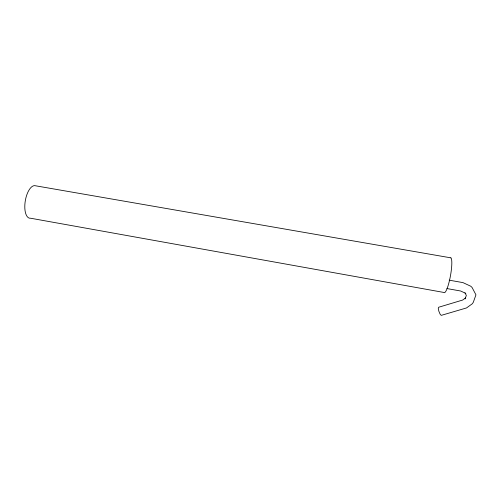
<?xml version="1.0" encoding="UTF-8"?>
<svg xmlns="http://www.w3.org/2000/svg" width="501" height="501" viewBox="0 0 501 501"><rect width="100%" height="100%" fill="white"/><g stroke="black" fill="none" stroke-linecap="round" stroke-linejoin="round"><path stroke-width="0.75" d="M465.373 298.583L465.122 298.928L466.343 295.402L464.959 292.816M465.573 297.92L462.667 300.043L438.694 307.238L438.262 308.272L438.82 311.102L440.047 314.052L441.206 315.38L466.5 307.946L472.261 303.806L473.27 302.36L475.95 294.851L472.074 287.474L470.796 286.246L462.974 282.614L449.203 280.172M446.923 288.557L460.669 291.012L465.855 293.417M450.862 257.846L34.563 185.62A16.508 7.196 -80.4 0 0 25.056 202.46A16.508 7.196 -80.4 0 0 30.592 218.229L443.88 292.452A17.76 3.081 -79.7 0 0 450.105 277.635A17.76 3.081 -79.7 0 0 450.862 257.846"/></g></svg>
